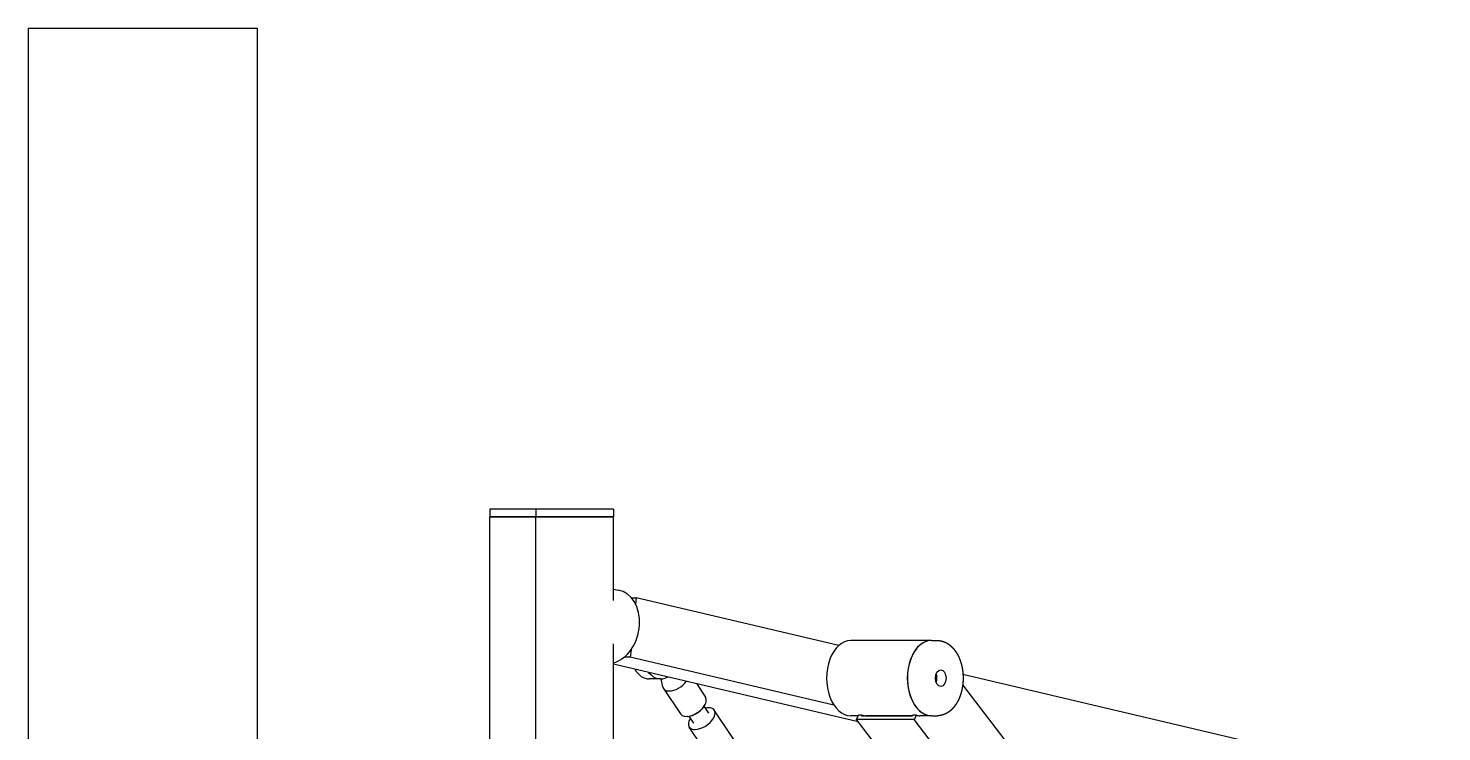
# Model space of a CAD drawing. Header units: millimetres. Extents: x -112665 to -16847, y 30630 to 100849.
# Drawn here: x -93804 to -92865, y 42312 to 42779 of the extents above; entities that cross this region are included whole.
import ezdxf

# ---------------------------------------------------------------- set-up
doc = ezdxf.new("R2010")
doc.units = ezdxf.units.MM
for name, color, linetype in [('equipments', 36, 'Continuous'), ('furniture _san', 36, 'Continuous'), ('wall', 5, 'Continuous')]:
    doc.layers.add(name, color=color, linetype=linetype)

# ---------------------------------------------------------------- blocks, each defined once
blk = doc.blocks.new('Fit17')
at = {"layer": 'equipments'}
for p, q in [((-450, 1429), (450, 1429)), ((455, 1429), (450, 1429)), ((450, 1398.36), (450, 1429)), ((450, 1429), (450, 1398.36)), ((455, 1398.36), (455, 1429)), ((-450, 1398.36), (450, 1398.36)), ((455, 1398.36), (450, 1398.36)), ((450, 1346.94), (450, 1398.36)), ((450, 1398.36), (450, 1346.94)), ((455, 1346.94), (455, 1398.36)), ((-365.76, 1346.94), (365.55, 1346.94)), ((313.89, 1184.42), (352.14, 1346.94)), ((394.36, 1346.94), (450, 1346.94)), ((401.92, 1346.94), (401.34, 1343.72)), ((455, 1346.94), (450, 1346.94)), ((324.87, 1200.42), (356.7, 1335.7)), ((356.7, 1335.7), (356.7, 1339.85)), ((361.71, 1335.21), (356.7, 1335.7)), ((396.25, 1334.96), (396.25, 1331.85)), ((364.56, 1197.18), (396.25, 1331.85)), ((396.25, 1331.85), (392.24, 1332.24)), ((342.27, 1315.48), (336.97, 1314.19)), ((342.27, 1315.53), (342.27, 1323.19)), ((335.95, 1313.74), (319, 1302.36)), ((236.92, 1247.28), (310.35, 1296.56)), ((312.93, 1293.47), (317.5, 1296.54)), ((317.37, 1297.78), (317.36, 1298.22)), ((319.62, 1283.51), (324.19, 1286.58)), ((339.17, 1291.81), (330.15, 1285.76)), ((200, 1198.41), (321.5, 1279.96)), ((325.29, 1285.99), (325.69, 1285.81)), ((200, 1097.17), (315.32, 1185.51)), ((315.32, 1185.51), (318.11, 1184.01)), ((315.32, 1147.21), (315.32, 1185.51)), ((317.83, 1184.16), (317.83, 1189.24)), ((318.11, 1181.71), (318.11, 1184.01)), ((367.83, 1135.62), (367.83, 1189.24)), ((317.62, 1181.97), (318.11, 1181.71)), ((317.62, 1148.27), (317.62, 1181.97)), ((317.83, 1148.16), (317.83, 1179.29)), ((200, 1058.87), (315.32, 1147.21)), ((318.11, 1145.7), (315.32, 1147.21)), ((318.11, 1148), (317.62, 1148.27)), ((318.11, 1145.7), (318.11, 1148)), ((317.83, 1135.62), (317.83, 1143.28)), ((317.83, 1135.62), (317.83, 1131.79)), ((367.83, 1135.62), (367.83, 1131.79)), ((200, 1008.87), (338.43, 1114.91)), ((270.33, 796.76), (345.16, 1114.72))]:
    blk.add_line(p, q, dxfattribs=at)
for centre, major_axis, ratio, start_param, end_param in [((376.97, 1348.67), (24.21, -5.7), 0.757428, -2.750081, 0.040521), ((362.27, 1323.19), (20, 0), 0.642788, 2.310853, 3.141593), ((362.27, 1315.53), (20, 0), 0.642788, 2.46844, 3.514483), ((341.52, 1305.43), (5.57, -8.3), 0.55323, 2.941015, 3.830993), ((341.52, 1305.43), (5.57, -8.3), 0.55323, -2.452192, -0.995284), ((315.93, 1288.26), (5.57, -8.3), 0.55323, 2.214297, 6.972586), ((324.57, 1294.06), (5.57, -8.3), 0.55323, -3.141593, 0), ((324.23, 1293.83), (5.29, -7.89), 0.55323, -2.415278, -0.726315), ((315.93, 1288.26), (5.57, -8.3), 0.55323, 0.689401, 0.927295), ((342.83, 1189.24), (25, 0), 0.642788, 0, 3.141593), ((342.83, 1179.29), (25, 0), 0.642788, 2.990312, 3.141593), ((342.83, 1135.62), (25, 0), 0.642788, 0.698132, 3.141593), ((342.83, 1135.62), (25, 0), 0.642788, 0, 3.141593), ((342.83, 1143.28), (25, 0), 0.642788, 2.990312, 3.141593), ((342.83, 1135.62), (25, 0), 0.642788, 0, 0.698132), ((342.83, 1129.49), (5.5, 0), 0.642788, 1.570796326794897, 7.853981633974483), ((342.83, 1135.62), (5.5, 0), 0.642788, -2.092984, -1.048608)]:
    blk.add_ellipse(centre, major_axis=major_axis, ratio=ratio, start_param=start_param, end_param=end_param, dxfattribs=at)
for points in [[(317.83, 1131.54), (317.83, 1131.79)], [(317.84, 1131.28), (317.83, 1131.54)], [(317.85, 1131.03), (317.84, 1131.28)], [(317.87, 1130.77), (317.85, 1131.03)], [(317.89, 1130.52), (317.87, 1130.77)], [(317.92, 1130.27), (317.89, 1130.52)], [(317.96, 1130.01), (317.92, 1130.27)], [(318, 1129.76), (317.96, 1130.01)], [(318.04, 1129.51), (318, 1129.76)], [(318.09, 1129.26), (318.04, 1129.51)], [(318.15, 1129.01), (318.09, 1129.26)], [(318.21, 1128.76), (318.15, 1129.01)], [(318.28, 1128.51), (318.21, 1128.76)], [(318.35, 1128.27), (318.28, 1128.51)], [(318.42, 1128.02), (318.35, 1128.27)], [(318.5, 1127.78), (318.42, 1128.02)], [(318.59, 1127.53), (318.5, 1127.78)], [(318.68, 1127.29), (318.59, 1127.53)], [(318.79, 1127.01), (318.68, 1127.29)], [(318.92, 1126.72), (318.79, 1127.01)], [(319.04, 1126.44), (318.92, 1126.72)], [(366.74, 1126.72), (366.62, 1126.47)], [(366.84, 1126.97), (366.74, 1126.72)], [(366.94, 1127.21), (366.84, 1126.97)], [(367.04, 1127.46), (366.94, 1127.21)], [(367.12, 1127.7), (367.04, 1127.46)], [(367.21, 1127.95), (367.12, 1127.7)], [(367.29, 1128.2), (367.21, 1127.95)], [(367.36, 1128.45), (367.29, 1128.2)], [(367.43, 1128.7), (367.36, 1128.45)], [(367.49, 1128.96), (367.43, 1128.7)], [(367.55, 1129.21), (367.49, 1128.96)], [(367.6, 1129.47), (367.55, 1129.21)], [(367.65, 1129.72), (367.6, 1129.47)], [(367.69, 1129.98), (367.65, 1129.72)], [(367.73, 1130.24), (367.69, 1129.98)], [(367.76, 1130.49), (367.73, 1130.24)], [(367.78, 1130.75), (367.76, 1130.49)], [(367.8, 1131.01), (367.78, 1130.75)], [(367.82, 1131.27), (367.8, 1131.01)], [(367.83, 1131.79), (367.82, 1131.53)], [(367.82, 1131.53), (367.82, 1131.27)], [(319.18, 1126.16), (319.04, 1126.44)], [(319.32, 1125.89), (319.18, 1126.16)], [(319.47, 1125.61), (319.32, 1125.89)], [(319.62, 1125.34), (319.47, 1125.61)], [(319.78, 1125.07), (319.62, 1125.34)], [(319.95, 1124.81), (319.78, 1125.07)], [(320.12, 1124.54), (319.95, 1124.81)], [(320.29, 1124.28), (320.12, 1124.54)], [(320.48, 1124.03), (320.29, 1124.28)], [(320.67, 1123.77), (320.48, 1124.03)], [(320.86, 1123.52), (320.67, 1123.77)], [(321.06, 1123.27), (320.86, 1123.52)], [(321.27, 1123.03), (321.06, 1123.27)], [(321.48, 1122.79), (321.27, 1123.03)], [(321.69, 1122.55), (321.48, 1122.79)], [(321.92, 1122.31), (321.69, 1122.55)], [(322.14, 1122.08), (321.92, 1122.31)], [(322.38, 1121.84), (322.14, 1122.08)], [(322.63, 1121.61), (322.38, 1121.84)], [(322.88, 1121.38), (322.63, 1121.61)], [(323.14, 1121.15), (322.88, 1121.38)], [(323.4, 1120.92), (323.14, 1121.15)], [(323.66, 1120.7), (323.4, 1120.92)], [(323.93, 1120.49), (323.66, 1120.7)], [(324.21, 1120.27), (323.93, 1120.49)], [(324.49, 1120.06), (324.21, 1120.27)], [(324.78, 1119.86), (324.49, 1120.06)], [(325.07, 1119.65), (324.78, 1119.86)], [(325.36, 1119.46), (325.07, 1119.65)], [(325.66, 1119.26), (325.36, 1119.46)], [(325.96, 1119.07), (325.66, 1119.26)], [(326.27, 1118.88), (325.96, 1119.07)], [(326.58, 1118.7), (326.27, 1118.88)], [(326.89, 1118.52), (326.58, 1118.7)], [(327.21, 1118.34), (326.89, 1118.52)], [(327.53, 1118.17), (327.21, 1118.34)], [(327.86, 1118), (327.53, 1118.17)], [(328.19, 1117.84), (327.86, 1118)], [(328.52, 1117.68), (328.19, 1117.84)], [(328.86, 1117.52), (328.52, 1117.68)], [(329.2, 1117.37), (328.86, 1117.52)], [(329.54, 1117.22), (329.2, 1117.37)], [(329.89, 1117.08), (329.54, 1117.22)], [(355.98, 1117.17), (355.63, 1117.03)], [(356.32, 1117.31), (355.98, 1117.17)], [(356.66, 1117.47), (356.32, 1117.31)], [(357, 1117.62), (356.66, 1117.47)], [(357.34, 1117.78), (357, 1117.62)], [(357.67, 1117.94), (357.34, 1117.78)], [(358, 1118.11), (357.67, 1117.94)], [(358.31, 1118.27), (358, 1118.11)], [(358.62, 1118.44), (358.31, 1118.27)], [(358.92, 1118.61), (358.62, 1118.44)], [(359.22, 1118.78), (358.92, 1118.61)], [(359.52, 1118.96), (359.22, 1118.78)], [(359.81, 1119.14), (359.52, 1118.96)], [(360.1, 1119.33), (359.81, 1119.14)], [(360.39, 1119.52), (360.1, 1119.33)], [(360.67, 1119.71), (360.39, 1119.52)], [(360.95, 1119.91), (360.67, 1119.71)], [(361.22, 1120.1), (360.95, 1119.91)], [(361.49, 1120.31), (361.22, 1120.1)], [(361.75, 1120.51), (361.49, 1120.31)], [(362.01, 1120.72), (361.75, 1120.51)], [(362.27, 1120.93), (362.01, 1120.72)], [(362.52, 1121.15), (362.27, 1120.93)], [(362.77, 1121.37), (362.52, 1121.15)], [(363.01, 1121.59), (362.77, 1121.37)], [(363.25, 1121.82), (363.01, 1121.59)], [(363.48, 1122.05), (363.25, 1121.82)], [(363.68, 1122.26), (363.48, 1122.05)], [(363.89, 1122.47), (363.68, 1122.26)], [(364.08, 1122.68), (363.89, 1122.47)], [(364.28, 1122.9), (364.08, 1122.68)], [(364.47, 1123.12), (364.28, 1122.9)], [(364.65, 1123.35), (364.47, 1123.12)], [(364.83, 1123.57), (364.65, 1123.35)], [(365.01, 1123.8), (364.83, 1123.57)], [(365.18, 1124.03), (365.01, 1123.8)], [(365.35, 1124.27), (365.18, 1124.03)], [(365.51, 1124.5), (365.35, 1124.27)], [(365.66, 1124.74), (365.51, 1124.5)], [(365.82, 1124.98), (365.66, 1124.74)], [(365.96, 1125.22), (365.82, 1124.98)], [(366.11, 1125.47), (365.96, 1125.22)], [(366.24, 1125.71), (366.11, 1125.47)], [(366.37, 1125.96), (366.24, 1125.71)], [(366.5, 1126.22), (366.37, 1125.96)], [(366.62, 1126.47), (366.5, 1126.22)], [(330.24, 1116.94), (329.89, 1117.08)], [(330.59, 1116.8), (330.24, 1116.94)], [(330.95, 1116.67), (330.59, 1116.8)], [(331.31, 1116.54), (330.95, 1116.67)], [(331.67, 1116.42), (331.31, 1116.54)], [(332.03, 1116.3), (331.67, 1116.42)], [(332.4, 1116.18), (332.03, 1116.3)], [(332.77, 1116.07), (332.4, 1116.18)], [(333.14, 1115.96), (332.77, 1116.07)], [(333.52, 1115.86), (333.14, 1115.96)], [(333.89, 1115.76), (333.52, 1115.86)], [(334.27, 1115.66), (333.89, 1115.76)], [(334.65, 1115.57), (334.27, 1115.66)], [(335.04, 1115.49), (334.65, 1115.57)], [(335.42, 1115.4), (335.04, 1115.49)], [(335.8, 1115.33), (335.42, 1115.4)], [(336.19, 1115.25), (335.8, 1115.33)], [(336.58, 1115.18), (336.19, 1115.25)], [(336.97, 1115.12), (336.58, 1115.18)], [(337.36, 1115.06), (336.97, 1115.12)], [(337.76, 1115), (337.36, 1115.06)], [(338.15, 1114.95), (337.76, 1115)], [(338.55, 1114.9), (338.15, 1114.95)], [(338.94, 1114.85), (338.55, 1114.9)], [(339.34, 1114.81), (338.94, 1114.85)], [(339.74, 1114.78), (339.34, 1114.81)], [(340.14, 1114.75), (339.74, 1114.78)], [(340.54, 1114.72), (340.14, 1114.75)], [(340.94, 1114.7), (340.54, 1114.72)], [(341.34, 1114.68), (340.94, 1114.7)], [(341.74, 1114.67), (341.34, 1114.68)], [(342.14, 1114.66), (341.74, 1114.67)], [(342.54, 1114.65), (342.14, 1114.66)], [(342.94, 1114.65), (342.54, 1114.65)], [(343.34, 1114.65), (342.94, 1114.65)], [(343.75, 1114.66), (343.34, 1114.65)], [(344.15, 1114.67), (343.75, 1114.66)], [(344.55, 1114.69), (344.15, 1114.67)], [(344.95, 1114.71), (344.55, 1114.69)], [(345.35, 1114.74), (344.95, 1114.71)], [(345.75, 1114.76), (345.35, 1114.74)], [(346.15, 1114.8), (345.75, 1114.76)], [(346.55, 1114.84), (346.15, 1114.8)], [(346.95, 1114.88), (346.55, 1114.84)], [(347.35, 1114.93), (346.95, 1114.88)], [(347.74, 1114.98), (347.35, 1114.93)], [(348.14, 1115.03), (347.74, 1114.98)], [(348.53, 1115.09), (348.14, 1115.03)], [(348.92, 1115.16), (348.53, 1115.09)], [(349.31, 1115.22), (348.92, 1115.16)], [(349.7, 1115.3), (349.31, 1115.22)], [(350.09, 1115.37), (349.7, 1115.3)], [(350.47, 1115.45), (350.09, 1115.37)], [(350.86, 1115.54), (350.47, 1115.45)], [(351.24, 1115.63), (350.86, 1115.54)], [(351.62, 1115.72), (351.24, 1115.63)], [(352, 1115.82), (351.62, 1115.72)], [(352.37, 1115.92), (352, 1115.82)], [(352.74, 1116.03), (352.37, 1115.92)], [(353.11, 1116.14), (352.74, 1116.03)], [(353.48, 1116.25), (353.11, 1116.14)], [(353.85, 1116.37), (353.48, 1116.25)], [(354.21, 1116.49), (353.85, 1116.37)], [(354.57, 1116.62), (354.21, 1116.49)], [(354.93, 1116.75), (354.57, 1116.62)], [(355.28, 1116.89), (354.93, 1116.75)], [(355.63, 1117.03), (355.28, 1116.89)]]:
    blk.add_open_spline(points, degree=1, dxfattribs=at)

msp = doc.modelspace()

# ---------------------------------------------------------------- linework, layer by layer
at = {"layer": 'wall'}
for p, q in [((-93804.15, 42778.86), (-93804.15, 41574.85)), ((-93804.15, 42778.86), (-93652.15, 42778.86)), ((-93652.15, 42778.86), (-93652.15, 39551.54))]:
    msp.add_line(p, q, dxfattribs=at)

# ---------------------------------------------------------------- block references
at = {"layer": 'furniture _san', "rotation": 90}
msp.add_blockref('Fit17', (-92068.62, 42004.3), dxfattribs=at)

doc.saveas('drawing.dxf')
